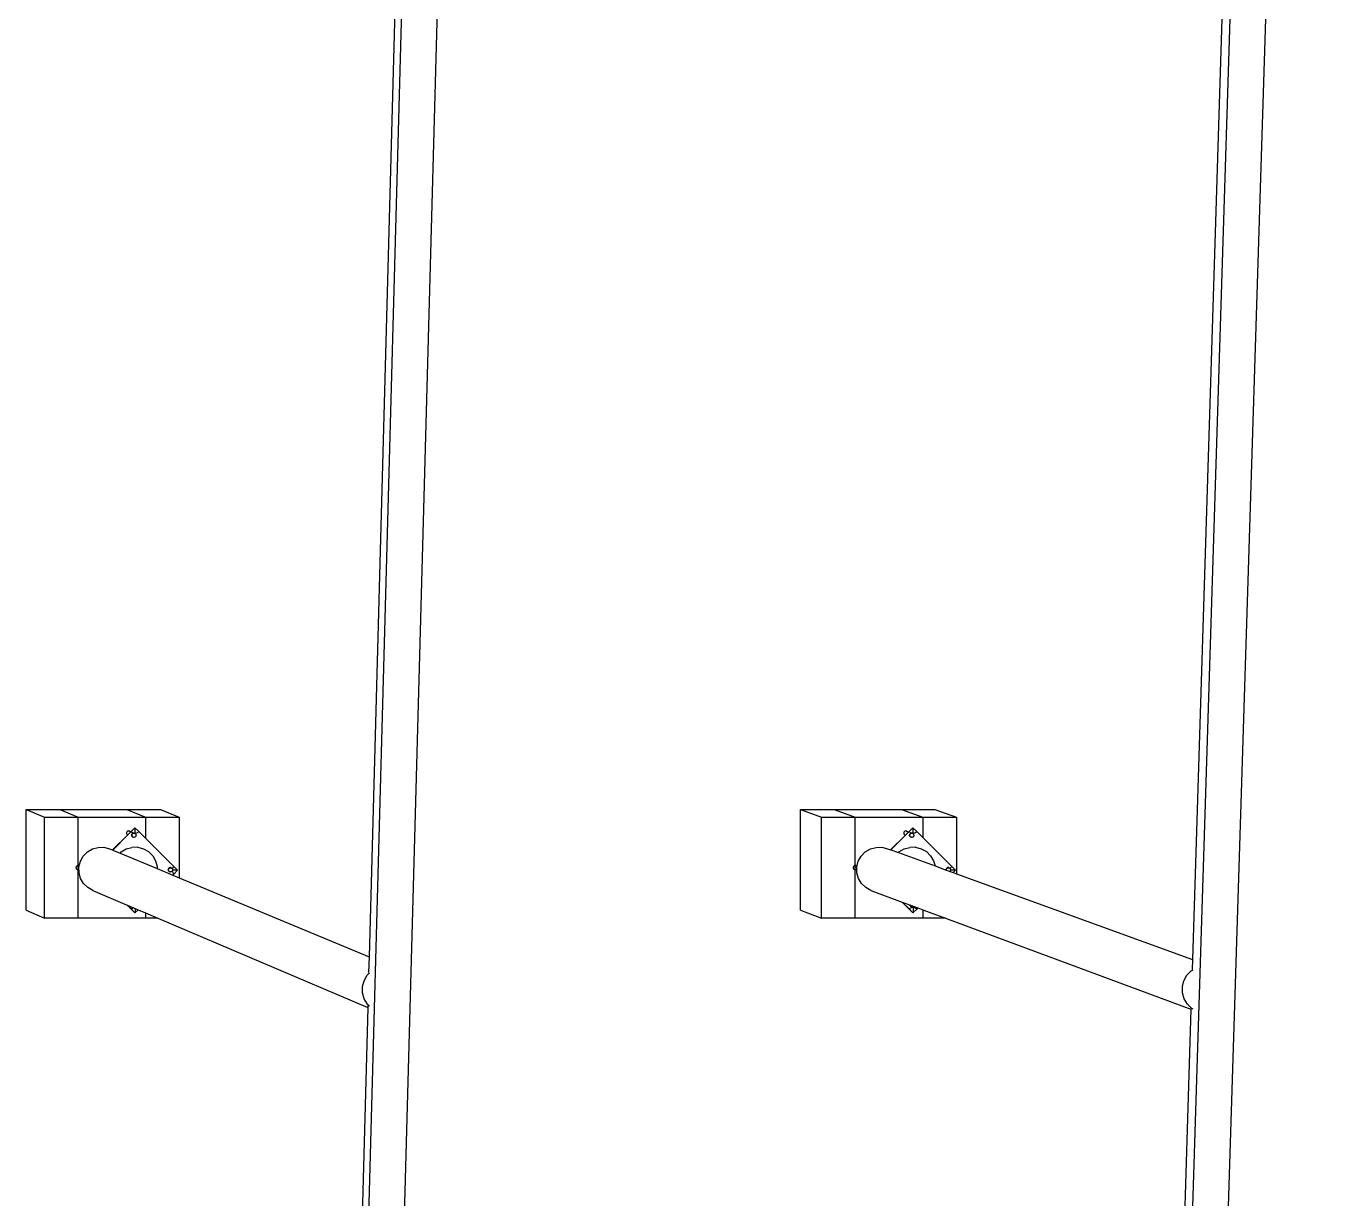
# Model space of a CAD drawing. Extents: x -1616 to 1629, y -1713 to 1708.
# Drawn here: x 1028.2 to 1287.1, y -504 to -271.9 of the extents above; entities that cross this region are included whole.
import ezdxf

# ---------------------------------------------------------------- set-up
doc = ezdxf.new("R2010")
doc.units = 0
doc.header["$MEASUREMENT"] = 0
doc.layers.get('0').update_dxf_attribs({"linetype": 'CONTINUOUS'})

msp = doc.modelspace()

# ---------------------------------------------------------------- linework, layer by layer
for p, q in [((1069.44, -1485.48), (1116.43, 240.58)), ((1228.52, -1485.48), (1282.5, 240.58)), ((1247.49, -1100.59), (1287.07, 158.03)), ((1087.82, -1065.33), (1115.61, -51.09)), ((1101.37, -261.38), (1096.08, -456.1)), ((1265.19, -261.62), (1259.1, -456.63)), ((1028.2, -446.91), (1028.2, -426.96)), ((1028.2, -426.96), (1031.81, -428.46)), ((1028.2, -426.96), (1034.85, -426.96)), ((1034.85, -426.96), (1038.48, -428.46)), ((1034.85, -426.96), (1048.15, -426.96)), ((1048.15, -426.96), (1051.83, -428.46)), ((1048.15, -426.96), (1054.8, -426.96)), ((1054.8, -426.96), (1058.5, -428.46)), ((1181.52, -446.91), (1181.52, -426.96)), ((1181.52, -426.96), (1185.66, -428.46)), ((1181.52, -426.96), (1188.16, -426.96)), ((1188.16, -426.96), (1192.33, -428.46)), ((1188.16, -426.96), (1201.46, -426.96)), ((1201.46, -426.96), (1205.68, -428.46)), ((1201.46, -426.96), (1208.11, -426.96)), ((1208.11, -426.96), (1212.35, -428.46)), ((1031.81, -448.47), (1031.81, -428.46)), ((1031.81, -428.46), (1038.48, -428.46)), ((1038.48, -448.47), (1038.48, -428.46)), ((1038.48, -428.46), (1051.83, -428.46)), ((1051.83, -428.46), (1051.83, -432.66)), ((1051.83, -428.46), (1058.5, -428.46)), ((1058.5, -428.46), (1058.5, -440.47)), ((1185.66, -448.47), (1185.66, -428.46)), ((1185.66, -428.46), (1192.33, -428.46)), ((1192.33, -448.47), (1192.33, -428.46)), ((1192.33, -428.46), (1205.68, -428.46)), ((1205.68, -428.46), (1205.68, -432.52)), ((1205.68, -428.46), (1212.35, -428.46)), ((1212.35, -428.46), (1212.35, -439.68)), ((1045.32, -434.98), (1048.31, -432)), ((1045.35, -434.99), (1048.33, -432.01)), ((1048.09, -431.53), (1048.07, -431.63)), ((1048.07, -431.63), (1048.09, -431.74)), ((1048.13, -431.43), (1048.09, -431.53)), ((1048.09, -431.74), (1048.13, -431.84)), ((1048.2, -431.34), (1048.13, -431.43)), ((1048.13, -431.84), (1048.2, -431.93)), ((1048.2, -431.34), (1048.28, -431.27)), ((1048.2, -431.93), (1048.28, -431.99)), ((1048.38, -431.23), (1048.28, -431.27)), ((1048.28, -431.99), (1048.31, -432)), ((1048.31, -432), (1048.86, -431.45)), ((1048.31, -432), (1048.33, -432.01)), ((1048.33, -432.01), (1048.87, -431.47)), ((1048.49, -431.22), (1048.38, -431.23)), ((1048.6, -431.23), (1048.49, -431.22)), ((1048.7, -431.27), (1048.6, -431.23)), ((1048.78, -431.34), (1048.7, -431.27)), ((1048.7, -431.27), (1048.94, -431.37)), ((1048.85, -431.43), (1048.78, -431.34)), ((1048.86, -431.45), (1048.85, -431.43)), ((1048.86, -431.45), (1048.94, -431.37)), ((1048.87, -431.47), (1048.86, -431.45)), ((1048.87, -431.47), (1048.96, -431.38)), ((1048.94, -431.37), (1048.99, -431.32)), ((1048.94, -431.37), (1048.96, -431.38)), ((1048.96, -431.38), (1049.01, -431.34)), ((1048.99, -431.32), (1049.73, -430.58)), ((1048.99, -431.32), (1049.01, -431.34)), ((1048.99, -431.32), (1049.01, -431.33)), ((1049.01, -431.33), (1049.75, -430.6)), ((1049.01, -431.33), (1049.23, -431.5)), ((1049.01, -431.34), (1049.01, -431.33)), ((1049.08, -431.93), (1049.07, -432.04)), ((1049.07, -432.04), (1049.08, -432.15)), ((1049.12, -431.83), (1049.08, -431.93)), ((1049.09, -431.94), (1049.08, -432.05)), ((1049.08, -432.05), (1049.09, -432.16)), ((1049.08, -432.15), (1049.12, -432.25)), ((1049.13, -431.84), (1049.09, -431.94)), ((1049.09, -432.05), (1049.1, -431.95)), ((1049.1, -432.16), (1049.09, -432.05)), ((1049.09, -432.16), (1049.13, -432.26)), ((1049.1, -431.95), (1049.14, -431.85)), ((1049.14, -432.25), (1049.1, -432.16)), ((1049.19, -431.75), (1049.12, -431.83)), ((1049.12, -432.25), (1049.19, -432.34)), ((1049.2, -431.76), (1049.13, -431.84)), ((1049.13, -432.26), (1049.19, -432.33)), ((1049.14, -431.85), (1049.21, -431.77)), ((1049.14, -432.07), (1049.16, -431.97)), ((1049.16, -432.18), (1049.14, -432.07)), ((1049.2, -432.32), (1049.14, -432.25)), ((1049.16, -431.97), (1049.2, -431.87)), ((1049.2, -432.27), (1049.16, -432.18)), ((1049.27, -431.68), (1049.19, -431.75)), ((1049.2, -431.87), (1049.25, -431.81)), ((1049.22, -432.31), (1049.2, -432.27)), ((1049.2, -432.32), (1049.22, -432.31)), ((1049.21, -431.77), (1049.29, -431.7)), ((1049.21, -431.77), (1049.25, -431.81)), ((1049.26, -432.36), (1049.22, -432.31)), ((1049.23, -431.5), (1049.48, -431.6)), ((1049.25, -431.81), (1049.26, -431.79)), ((1049.26, -431.79), (1049.34, -431.72)), ((1049.37, -431.64), (1049.27, -431.68)), ((1049.29, -431.7), (1049.39, -431.66)), ((1049.34, -431.72), (1049.44, -431.68)), ((1049.48, -431.63), (1049.37, -431.64)), ((1049.39, -431.66), (1049.49, -431.65)), ((1049.44, -431.68), (1049.54, -431.67)), ((1049.48, -431.6), (1049.75, -431.64)), ((1049.59, -431.64), (1049.48, -431.63)), ((1049.49, -431.65), (1049.6, -431.66)), ((1049.54, -431.67), (1049.65, -431.68)), ((1049.69, -431.68), (1049.59, -431.64)), ((1049.6, -431.66), (1049.65, -431.68)), ((1049.65, -431.68), (1049.74, -431.72)), ((1049.78, -431.75), (1049.69, -431.68)), ((1049.73, -430.58), (1049.75, -430.6)), ((1049.73, -430.58), (1049.75, -430.59)), ((1049.74, -431.72), (1049.78, -431.75)), ((1049.75, -430.59), (1050.5, -431.33)), ((1049.75, -430.6), (1049.75, -430.59)), ((1049.75, -430.59), (1049.75, -431.63)), ((1049.75, -431.64), (1050.02, -431.6)), ((1049.78, -431.75), (1049.78, -431.75)), ((1049.78, -431.75), (1049.83, -431.79)), ((1049.83, -431.79), (1049.89, -431.87)), ((1049.89, -432.27), (1049.83, -432.36)), ((1049.89, -431.87), (1049.93, -431.97)), ((1049.93, -432.18), (1049.89, -432.27)), ((1049.93, -431.97), (1049.95, -432.07)), ((1049.95, -432.07), (1049.93, -432.18)), ((1050.02, -431.6), (1050.28, -431.5)), ((1050.28, -431.5), (1050.5, -431.33)), ((1050.5, -431.33), (1051.83, -432.66)), ((1199.34, -434.96), (1202.26, -432.04)), ((1199.37, -434.97), (1202.29, -432.05)), ((1201.94, -431.53), (1201.92, -431.63)), ((1201.92, -431.63), (1201.94, -431.74)), ((1201.98, -431.43), (1201.94, -431.53)), ((1201.94, -431.74), (1201.98, -431.84)), ((1202.05, -431.34), (1201.98, -431.43)), ((1201.98, -431.84), (1202.05, -431.93)), ((1202.13, -431.27), (1202.05, -431.34)), ((1202.05, -431.93), (1202.13, -431.99)), ((1202.23, -431.23), (1202.13, -431.27)), ((1202.13, -431.99), (1202.23, -432.04)), ((1202.34, -431.22), (1202.23, -431.23)), ((1202.23, -432.04), (1202.26, -432.04)), ((1202.23, -432.04), (1202.26, -432.04)), ((1202.26, -432.04), (1202.9, -431.4)), ((1202.26, -432.04), (1202.29, -432.05)), ((1202.26, -432.04), (1202.3, -432.04)), ((1202.26, -432.04), (1202.26, -432.04)), ((1202.29, -432.05), (1202.3, -432.04)), ((1202.3, -432.04), (1202.93, -431.41)), ((1202.45, -431.23), (1202.34, -431.22)), ((1202.55, -431.27), (1202.45, -431.23)), ((1202.45, -431.23), (1202.9, -431.4)), ((1202.63, -431.34), (1202.55, -431.27)), ((1202.7, -431.43), (1202.63, -431.34)), ((1202.73, -431.49), (1202.7, -431.43)), ((1202.9, -431.4), (1202.98, -431.32)), ((1202.9, -431.4), (1202.93, -431.41)), ((1202.93, -431.41), (1203, -431.34)), ((1202.98, -431.32), (1203.72, -430.58)), ((1202.98, -431.32), (1203, -431.34)), ((1202.98, -431.32), (1203.01, -431.33)), ((1203, -431.34), (1203.01, -431.33)), ((1203.01, -431.33), (1203.74, -430.6)), ((1203.01, -431.33), (1203.22, -431.5)), ((1203.08, -431.93), (1203.06, -432.04)), ((1203.06, -432.04), (1203.08, -432.15)), ((1203.09, -431.94), (1203.07, -432.05)), ((1203.07, -432.05), (1203.09, -432.16)), ((1203.12, -431.83), (1203.08, -431.93)), ((1203.08, -432.15), (1203.12, -432.25)), ((1203.13, -431.84), (1203.09, -431.94)), ((1203.09, -432.05), (1203.1, -431.95)), ((1203.1, -432.16), (1203.09, -432.05)), ((1203.09, -432.16), (1203.13, -432.26)), ((1203.1, -431.95), (1203.14, -431.85)), ((1203.14, -432.25), (1203.1, -432.16)), ((1203.18, -431.75), (1203.12, -431.83)), ((1203.12, -432.25), (1203.18, -432.34)), ((1203.19, -431.76), (1203.13, -431.84)), ((1203.13, -432.26), (1203.18, -432.33)), ((1203.14, -431.85), (1203.2, -431.77)), ((1203.14, -432.07), (1203.16, -431.97)), ((1203.16, -432.18), (1203.14, -432.07)), ((1203.19, -432.32), (1203.14, -432.25)), ((1203.16, -431.97), (1203.2, -431.87)), ((1203.2, -432.27), (1203.16, -432.18)), ((1203.27, -431.68), (1203.18, -431.75)), ((1203.19, -432.32), (1203.22, -432.3)), ((1203.2, -431.77), (1203.29, -431.7)), ((1203.2, -431.77), (1203.25, -431.81)), ((1203.2, -431.87), (1203.25, -431.81)), ((1203.22, -432.3), (1203.2, -432.27)), ((1203.22, -431.5), (1203.48, -431.6)), ((1203.26, -432.36), (1203.22, -432.3)), ((1203.25, -431.81), (1203.26, -431.79)), ((1203.26, -431.79), (1203.35, -431.72)), ((1203.37, -431.64), (1203.27, -431.68)), ((1203.29, -431.7), (1203.38, -431.66)), ((1203.35, -431.72), (1203.44, -431.68)), ((1203.48, -431.63), (1203.37, -431.64)), ((1203.38, -431.66), (1203.49, -431.65)), ((1203.44, -431.68), (1203.55, -431.67)), ((1203.48, -431.6), (1203.75, -431.64)), ((1203.59, -431.64), (1203.48, -431.63)), ((1203.49, -431.65), (1203.59, -431.66)), ((1203.55, -431.67), (1203.64, -431.68)), ((1203.69, -431.68), (1203.59, -431.64)), ((1203.59, -431.66), (1203.64, -431.68)), ((1203.59, -431.66), (1203.65, -431.68)), ((1203.64, -431.68), (1203.65, -431.68)), ((1203.65, -431.68), (1203.74, -431.72)), ((1203.74, -431.72), (1203.69, -431.68)), ((1203.72, -430.58), (1203.74, -430.6)), ((1203.72, -430.58), (1203.75, -430.59)), ((1203.74, -430.6), (1203.75, -430.59)), ((1203.74, -431.72), (1203.75, -431.72)), ((1203.75, -430.59), (1204.49, -431.33)), ((1203.75, -430.59), (1203.75, -431.63)), ((1203.75, -431.64), (1204.02, -431.6)), ((1203.75, -431.72), (1203.83, -431.79)), ((1203.83, -431.79), (1203.89, -431.87)), ((1203.89, -432.27), (1203.83, -432.36)), ((1203.89, -431.87), (1203.93, -431.97)), ((1203.93, -432.18), (1203.89, -432.27)), ((1203.93, -431.97), (1203.95, -432.07)), ((1203.95, -432.07), (1203.93, -432.18)), ((1204.02, -431.6), (1204.27, -431.5)), ((1204.27, -431.5), (1204.49, -431.33)), ((1204.49, -431.33), (1205.68, -432.52)), ((1040.32, -435.37), (1041.32, -434.78)), ((1041.32, -434.78), (1042.44, -434.46)), ((1042.44, -434.46), (1043.6, -434.45)), ((1043.6, -434.45), (1044.73, -434.74)), ((1044.73, -434.74), (1045.32, -434.98)), ((1047, -435.37), (1048, -434.78)), ((1048, -434.78), (1049.12, -434.46)), ((1050.28, -434.45), (1049.12, -434.46)), ((1049.2, -432.32), (1049.19, -432.34)), ((1049.19, -432.33), (1049.19, -432.34)), ((1049.19, -432.34), (1049.2, -432.35)), ((1049.21, -432.34), (1049.2, -432.32)), ((1049.2, -432.35), (1049.28, -432.41)), ((1049.29, -432.4), (1049.21, -432.34)), ((1049.34, -432.42), (1049.26, -432.36)), ((1049.28, -432.41), (1049.38, -432.45)), ((1049.29, -432.4), (1049.34, -432.42)), ((1049.39, -432.44), (1049.34, -432.42)), ((1049.38, -432.45), (1049.44, -432.46)), ((1049.39, -432.44), (1049.44, -432.46)), ((1049.54, -432.48), (1049.44, -432.46)), ((1049.65, -432.46), (1049.54, -432.48)), ((1049.74, -432.42), (1049.65, -432.46)), ((1049.83, -432.36), (1049.74, -432.42)), ((1050.28, -434.45), (1051.41, -434.74)), ((1051.41, -434.74), (1052.42, -435.3)), ((1051.83, -432.66), (1057.42, -438.26)), ((1194.32, -435.37), (1195.32, -434.78)), ((1195.32, -434.78), (1196.44, -434.46)), ((1196.44, -434.46), (1197.6, -434.45)), ((1197.6, -434.45), (1198.72, -434.74)), ((1198.72, -434.74), (1199.34, -434.96)), ((1200.99, -435.37), (1201.99, -434.78)), ((1201.99, -434.78), (1203.11, -434.46)), ((1204.27, -434.45), (1203.11, -434.46)), ((1203.19, -432.32), (1203.18, -432.34)), ((1203.18, -432.33), (1203.19, -432.34)), ((1203.2, -432.34), (1203.19, -432.32)), ((1203.19, -432.34), (1203.19, -432.35)), ((1203.19, -432.35), (1203.28, -432.41)), ((1203.29, -432.4), (1203.2, -432.34)), ((1203.35, -432.42), (1203.26, -432.36)), ((1203.28, -432.41), (1203.38, -432.45)), ((1203.38, -432.44), (1203.29, -432.4)), ((1203.39, -432.44), (1203.35, -432.42)), ((1203.38, -432.44), (1203.44, -432.46)), ((1203.39, -432.44), (1203.38, -432.44)), ((1203.38, -432.45), (1203.49, -432.47)), ((1203.44, -432.46), (1203.39, -432.44)), ((1203.55, -432.48), (1203.44, -432.46)), ((1203.49, -432.47), (1203.49, -432.47)), ((1203.65, -432.46), (1203.55, -432.48)), ((1203.75, -432.42), (1203.65, -432.46)), ((1203.83, -432.36), (1203.75, -432.42)), ((1204.27, -434.45), (1205.4, -434.74)), ((1205.4, -434.74), (1206.41, -435.3)), ((1205.68, -432.52), (1211.42, -438.26)), ((1038.66, -438.34), (1038.94, -437.22)), ((1038.94, -437.22), (1039.51, -436.2)), ((1039.51, -436.2), (1040.32, -435.37)), ((1045.32, -434.98), (1045.35, -434.99)), ((1045.35, -434.99), (1046.79, -435.59)), ((1046.79, -435.59), (1047, -435.37)), ((1046.79, -435.59), (1054.16, -438.66)), ((1052.42, -435.3), (1053.25, -436.12)), ((1053.25, -436.12), (1053.84, -437.12)), ((1053.84, -437.12), (1054.16, -438.23)), ((1192.65, -438.34), (1192.94, -437.22)), ((1192.94, -437.22), (1193.51, -436.2)), ((1193.51, -436.2), (1194.32, -435.37)), ((1199.34, -434.96), (1199.37, -434.97)), ((1199.37, -434.97), (1200.86, -435.51)), ((1200.86, -435.51), (1200.99, -435.37)), ((1200.86, -435.51), (1208.13, -438.15)), ((1206.41, -435.3), (1207.25, -436.12)), ((1207.25, -436.12), (1207.84, -437.12)), ((1207.84, -437.12), (1208.13, -438.15)), ((1038.08, -438.36), (1038.07, -438.47)), ((1038.07, -438.47), (1038.08, -438.58)), ((1038.12, -438.26), (1038.08, -438.36)), ((1038.08, -438.58), (1038.12, -438.68)), ((1038.19, -438.17), (1038.12, -438.26)), ((1038.12, -438.68), (1038.19, -438.76)), ((1038.28, -438.11), (1038.19, -438.17)), ((1038.19, -438.76), (1038.28, -438.83)), ((1038.38, -438.07), (1038.28, -438.11)), ((1038.28, -438.83), (1038.38, -438.87)), ((1038.48, -438.05), (1038.38, -438.07)), ((1038.38, -438.87), (1038.48, -438.88)), ((1038.59, -438.07), (1038.48, -438.05)), ((1038.66, -438.47), (1038.48, -438.47)), ((1038.48, -438.88), (1038.59, -438.87)), ((1038.69, -438.11), (1038.59, -438.07)), ((1038.59, -438.87), (1038.66, -438.84)), ((1038.67, -439.51), (1038.66, -438.34)), ((1038.99, -440.62), (1038.67, -439.51)), ((1038.71, -438.12), (1038.69, -438.11)), ((1054.16, -438.23), (1054.16, -438.66)), ((1054.16, -438.66), (1057.23, -439.94)), ((1056.34, -438.78), (1056.33, -438.89)), ((1056.33, -438.89), (1056.34, -439)), ((1056.39, -438.68), (1056.34, -438.78)), ((1056.34, -438.89), (1056.36, -438.79)), ((1056.36, -439), (1056.34, -438.89)), ((1056.34, -439), (1056.39, -439.1)), ((1056.36, -438.79), (1056.4, -438.69)), ((1056.4, -439.09), (1056.36, -439)), ((1056.45, -438.6), (1056.39, -438.68)), ((1056.39, -439.1), (1056.44, -439.18)), ((1056.4, -438.69), (1056.46, -438.61)), ((1056.4, -438.91), (1056.41, -438.81)), ((1056.41, -439.02), (1056.4, -438.91)), ((1056.45, -439.17), (1056.4, -439.09)), ((1056.41, -438.81), (1056.45, -438.71)), ((1056.45, -439.11), (1056.41, -439.02)), ((1056.53, -438.52), (1056.44, -438.59)), ((1056.44, -438.59), (1056.46, -438.61)), ((1056.45, -439.17), (1056.44, -439.18)), ((1056.44, -439.18), (1056.45, -439.18)), ((1056.44, -439.18), (1056.44, -439.18)), ((1056.44, -439.18), (1056.45, -439.18)), ((1056.45, -438.71), (1056.5, -438.65)), ((1056.47, -439.15), (1056.45, -439.11)), ((1056.47, -439.15), (1056.45, -439.17)), ((1056.46, -439.18), (1056.45, -439.17)), ((1056.45, -439.18), (1056.53, -439.24)), ((1056.45, -439.18), (1056.45, -439.19)), ((1056.45, -439.19), (1056.54, -439.25)), ((1056.46, -438.61), (1056.55, -438.54)), ((1056.46, -438.61), (1056.5, -438.65)), ((1056.55, -439.24), (1056.46, -439.18)), ((1056.51, -439.2), (1056.47, -439.15)), ((1056.5, -438.65), (1056.51, -438.63)), ((1056.51, -438.63), (1056.6, -438.57)), ((1056.6, -439.26), (1056.51, -439.2)), ((1056.63, -438.48), (1056.53, -438.52)), ((1056.53, -439.24), (1056.63, -439.28)), ((1056.54, -439.25), (1056.64, -439.29)), ((1056.55, -438.54), (1056.64, -438.5)), ((1056.6, -439.26), (1056.55, -439.24)), ((1056.6, -438.57), (1056.69, -438.53)), ((1056.66, -439.29), (1056.6, -439.26)), ((1056.74, -438.47), (1056.63, -438.48)), ((1056.63, -439.28), (1056.66, -439.29)), ((1056.64, -438.5), (1056.75, -438.49)), ((1056.64, -439.29), (1056.69, -439.3)), ((1056.69, -439.3), (1056.66, -439.29)), ((1056.69, -438.53), (1056.8, -438.51)), ((1056.8, -439.32), (1056.69, -439.3)), ((1056.84, -438.48), (1056.74, -438.47)), ((1056.75, -438.49), (1056.85, -438.5)), ((1056.8, -438.51), (1056.9, -438.53)), ((1056.9, -439.3), (1056.8, -439.32)), ((1056.94, -438.52), (1056.84, -438.48)), ((1056.85, -438.5), (1056.9, -438.53)), ((1057, -438.57), (1056.9, -438.53)), ((1057, -439.26), (1056.9, -439.3)), ((1057.03, -438.59), (1056.94, -438.52)), ((1057, -438.57), (1057.03, -438.59)), ((1057.08, -439.2), (1057, -439.26)), ((1057.03, -438.59), (1057.03, -438.59)), ((1057.03, -438.59), (1057.08, -438.63)), ((1057.08, -438.63), (1057.15, -438.71)), ((1057.13, -439.13), (1057.08, -439.2)), ((1057.15, -439.11), (1057.13, -439.13)), ((1057.13, -439.13), (1057.15, -439.27)), ((1057.26, -438.48), (1057.15, -438.73)), ((1057.15, -438.71), (1057.15, -438.73)), ((1057.15, -438.73), (1057.19, -438.81)), ((1057.19, -439.02), (1057.15, -439.11)), ((1057.15, -439.27), (1057.26, -439.53)), ((1057.19, -438.81), (1057.2, -438.91)), ((1057.2, -438.91), (1057.19, -439.02)), ((1058.17, -439), (1057.19, -439)), ((1057.42, -439.74), (1057.23, -439.94)), ((1057.23, -439.94), (1058.5, -440.47)), ((1057.42, -438.26), (1057.26, -438.48)), ((1057.26, -439.53), (1057.42, -439.74)), ((1057.42, -438.26), (1058.17, -439)), ((1058.17, -439), (1057.42, -439.74)), ((1191.93, -438.36), (1191.92, -438.47)), ((1191.92, -438.47), (1191.93, -438.58)), ((1191.97, -438.26), (1191.93, -438.36)), ((1191.93, -438.58), (1191.97, -438.68)), ((1192.04, -438.17), (1191.97, -438.26)), ((1191.97, -438.68), (1192.04, -438.76)), ((1192.13, -438.11), (1192.04, -438.17)), ((1192.04, -438.76), (1192.13, -438.83)), ((1192.23, -438.07), (1192.13, -438.11)), ((1192.13, -438.83), (1192.23, -438.87)), ((1192.33, -438.05), (1192.23, -438.07)), ((1192.23, -438.87), (1192.33, -438.88)), ((1192.44, -438.07), (1192.33, -438.05)), ((1192.65, -438.47), (1192.33, -438.47)), ((1192.33, -438.88), (1192.44, -438.87)), ((1192.54, -438.11), (1192.44, -438.07)), ((1192.44, -438.87), (1192.54, -438.83)), ((1192.63, -438.17), (1192.54, -438.11)), ((1192.54, -438.83), (1192.63, -438.76)), ((1192.68, -438.24), (1192.63, -438.17)), ((1192.63, -438.76), (1192.66, -438.73)), ((1192.67, -439.51), (1192.65, -438.34)), ((1192.98, -440.62), (1192.67, -439.51)), ((1208.13, -438.15), (1210.35, -438.95)), ((1210.34, -438.78), (1210.32, -438.89)), ((1210.32, -438.89), (1210.33, -438.95)), ((1210.38, -438.68), (1210.34, -438.78)), ((1210.34, -438.89), (1210.35, -438.79)), ((1210.35, -438.95), (1210.34, -438.89)), ((1210.35, -438.79), (1210.39, -438.69)), ((1210.35, -438.95), (1210.41, -438.97)), ((1210.45, -438.6), (1210.38, -438.68)), ((1210.39, -438.69), (1210.46, -438.61)), ((1210.4, -438.91), (1210.41, -438.81)), ((1210.41, -438.97), (1210.4, -438.91)), ((1210.41, -438.81), (1210.45, -438.71)), ((1210.41, -438.97), (1211.07, -439.21)), ((1210.52, -438.52), (1210.44, -438.59)), ((1210.44, -438.59), (1210.46, -438.61)), ((1210.45, -438.71), (1210.5, -438.65)), ((1210.46, -438.61), (1210.54, -438.54)), ((1210.46, -438.61), (1210.5, -438.65)), ((1210.5, -438.65), (1210.52, -438.63)), ((1210.62, -438.48), (1210.52, -438.52)), ((1210.52, -438.63), (1210.6, -438.57)), ((1210.54, -438.54), (1210.64, -438.5)), ((1210.6, -438.57), (1210.7, -438.53)), ((1210.73, -438.47), (1210.62, -438.48)), ((1210.64, -438.5), (1210.74, -438.49)), ((1210.7, -438.53), (1210.8, -438.51)), ((1210.84, -438.48), (1210.73, -438.47)), ((1210.74, -438.49), (1210.85, -438.5)), ((1210.8, -438.51), (1210.89, -438.52)), ((1210.94, -438.52), (1210.84, -438.48)), ((1210.85, -438.5), (1210.89, -438.52)), ((1210.85, -438.5), (1210.9, -438.53)), ((1210.89, -438.52), (1210.9, -438.53)), ((1210.9, -438.53), (1210.99, -438.56)), ((1210.99, -438.56), (1210.94, -438.52)), ((1210.99, -438.56), (1211, -438.57)), ((1211, -438.57), (1211.08, -438.63)), ((1211.08, -439.2), (1211.07, -439.21)), ((1211.07, -439.21), (1211.14, -439.24)), ((1211.08, -438.63), (1211.15, -438.71)), ((1211.13, -439.14), (1211.08, -439.2)), ((1211.15, -439.11), (1211.13, -439.14)), ((1211.13, -439.14), (1211.14, -439.24)), ((1211.14, -439.24), (1211.72, -439.45)), ((1211.25, -438.48), (1211.15, -438.72)), ((1211.15, -438.71), (1211.15, -438.72)), ((1211.15, -438.72), (1211.19, -438.81)), ((1211.19, -439.02), (1211.15, -439.11)), ((1211.19, -438.81), (1211.2, -438.91)), ((1211.2, -438.91), (1211.19, -439.02)), ((1212.16, -439), (1211.19, -439)), ((1211.42, -438.26), (1211.25, -438.48)), ((1211.42, -438.26), (1212.16, -439)), ((1212.16, -439), (1211.72, -439.45)), ((1211.72, -439.45), (1212.35, -439.68)), ((1212.35, -439.68), (1259.1, -456.63)), ((1039.58, -441.62), (1038.99, -440.62)), ((1040.41, -442.44), (1039.58, -441.62)), ((1041.42, -443), (1040.41, -442.44)), ((1058.5, -440.47), (1096.08, -456.1)), ((1193.57, -441.62), (1192.98, -440.62)), ((1194.41, -442.44), (1193.57, -441.62)), ((1195.42, -443), (1194.41, -442.44)), ((1041.42, -443), (1048.22, -445.89)), ((1195.42, -443), (1201.62, -445.3)), ((1028.2, -446.91), (1031.81, -448.47)), ((1048.99, -446.66), (1048.22, -445.89)), ((1048.22, -445.89), (1048.24, -445.9)), ((1049.01, -446.67), (1048.24, -445.9)), ((1048.24, -445.9), (1049.45, -446.42)), ((1049.73, -447.4), (1048.99, -446.66)), ((1048.99, -446.66), (1049.01, -446.67)), ((1049.23, -446.51), (1049.01, -446.67)), ((1049.75, -447.42), (1049.01, -446.67)), ((1049.45, -446.42), (1049.23, -446.51)), ((1049.45, -446.42), (1050.36, -446.81)), ((1049.73, -447.4), (1049.75, -447.42)), ((1050.36, -446.81), (1049.75, -447.42)), ((1049.78, -446.56), (1049.78, -447.42)), ((1050.36, -446.81), (1051.83, -447.43)), ((1051.83, -447.43), (1051.83, -448.47)), ((1051.83, -447.43), (1054.28, -448.47)), ((1181.52, -446.91), (1185.66, -448.47)), ((1202.98, -446.66), (1201.62, -445.3)), ((1201.62, -445.3), (1201.64, -445.31)), ((1203.01, -446.67), (1201.64, -445.31)), ((1201.64, -445.31), (1203.07, -445.84)), ((1203.72, -447.4), (1202.98, -446.66)), ((1202.98, -446.66), (1203.01, -446.67)), ((1203.22, -446.51), (1203.01, -446.67)), ((1203.75, -447.42), (1203.01, -446.67)), ((1203.07, -445.84), (1203.08, -445.88)), ((1203.07, -445.84), (1203.09, -445.84)), ((1203.08, -445.88), (1203.12, -445.98)), ((1203.09, -445.87), (1203.09, -445.84)), ((1203.09, -445.84), (1203.14, -445.87)), ((1203.13, -445.97), (1203.09, -445.87)), ((1203.12, -445.98), (1203.18, -446.06)), ((1203.19, -446.05), (1203.13, -445.97)), ((1203.15, -445.89), (1203.14, -445.87)), ((1203.14, -445.87), (1203.72, -446.08)), ((1203.19, -445.99), (1203.15, -445.89)), ((1203.18, -446.06), (1203.27, -446.13)), ((1203.25, -446.07), (1203.19, -445.99)), ((1203.28, -446.12), (1203.19, -446.05)), ((1203.48, -446.4), (1203.22, -446.51)), ((1203.34, -446.14), (1203.25, -446.07)), ((1203.27, -446.13), (1203.37, -446.17)), ((1203.37, -446.16), (1203.28, -446.12)), ((1203.38, -446.16), (1203.34, -446.14)), ((1203.37, -446.16), (1203.43, -446.18)), ((1203.38, -446.16), (1203.37, -446.16)), ((1203.37, -446.17), (1203.43, -446.18)), ((1203.43, -446.18), (1203.38, -446.16)), ((1203.48, -446.17), (1203.38, -446.16)), ((1203.48, -446.18), (1203.43, -446.18)), ((1203.48, -446.17), (1203.48, -445.99)), ((1203.58, -446.16), (1203.48, -446.17)), ((1203.48, -446.18), (1203.59, -446.17)), ((1203.48, -446.18), (1203.48, -446.17)), ((1203.54, -446.19), (1203.48, -446.18)), ((1203.75, -446.37), (1203.48, -446.4)), ((1203.64, -446.18), (1203.54, -446.19)), ((1203.68, -446.12), (1203.58, -446.16)), ((1203.59, -446.17), (1203.69, -446.13)), ((1203.74, -446.14), (1203.64, -446.18)), ((1203.72, -446.08), (1203.68, -446.12)), ((1203.69, -446.13), (1203.74, -446.09)), ((1203.72, -446.08), (1203.74, -446.09)), ((1203.72, -447.4), (1203.75, -447.42)), ((1203.74, -446.09), (1203.78, -446.1)), ((1203.78, -446.1), (1203.74, -446.14)), ((1204.02, -446.4), (1203.75, -446.37)), ((1204.49, -446.67), (1203.75, -447.42)), ((1203.77, -446.1), (1203.77, -447.42)), ((1203.78, -446.1), (1204.72, -446.45)), ((1204.27, -446.51), (1204.02, -446.4)), ((1204.49, -446.67), (1204.27, -446.51)), ((1204.72, -446.45), (1204.49, -446.67)), ((1204.72, -446.45), (1205.68, -446.8)), ((1205.68, -446.8), (1205.68, -448.47)), ((1205.68, -446.8), (1210.18, -448.47)), ((1038.48, -448.47), (1031.81, -448.47)), ((1051.83, -448.47), (1038.48, -448.47)), ((1054.28, -448.47), (1051.83, -448.47)), ((1054.28, -448.47), (1095.81, -466.14)), ((1192.33, -448.47), (1185.66, -448.47)), ((1205.68, -448.47), (1192.33, -448.47)), ((1210.18, -448.47), (1205.68, -448.47)), ((1210.18, -448.47), (1258.79, -466.49)), ((1096.08, -456.1), (1095.99, -459.22)), ((1259.1, -456.63), (1259.04, -458.62)), ((1095.09, -460.85), (1095.69, -459.78)), ((1095.69, -459.78), (1096.16, -459.29)), ((1257.4, -460.85), (1258, -459.78)), ((1258, -459.78), (1258.86, -458.9)), ((1258.86, -458.9), (1259.21, -458.69)), ((1094.79, -462.03), (1095.09, -460.85)), ((1094.8, -463.26), (1094.79, -462.03)), ((1095.13, -464.44), (1094.8, -463.26)), ((1257.1, -462.03), (1257.4, -460.85)), ((1257.12, -463.26), (1257.1, -462.03)), ((1257.45, -464.44), (1257.12, -463.26)), ((1095.76, -465.49), (1095.13, -464.44)), ((1096.16, -465.89), (1095.76, -465.49)), ((1095.82, -465.74), (1095.81, -466.14)), ((1258.07, -465.49), (1257.45, -464.44)), ((1258.95, -466.34), (1258.07, -465.49)), ((1095.81, -466.14), (1090.58, -658.24)), ((1258.79, -466.49), (1252.78, -659.04)), ((1258.8, -466.34), (1258.79, -466.49)), ((1259.21, -466.49), (1258.95, -466.34))]:
    msp.add_line(p, q)

doc.saveas('drawing.dxf')
